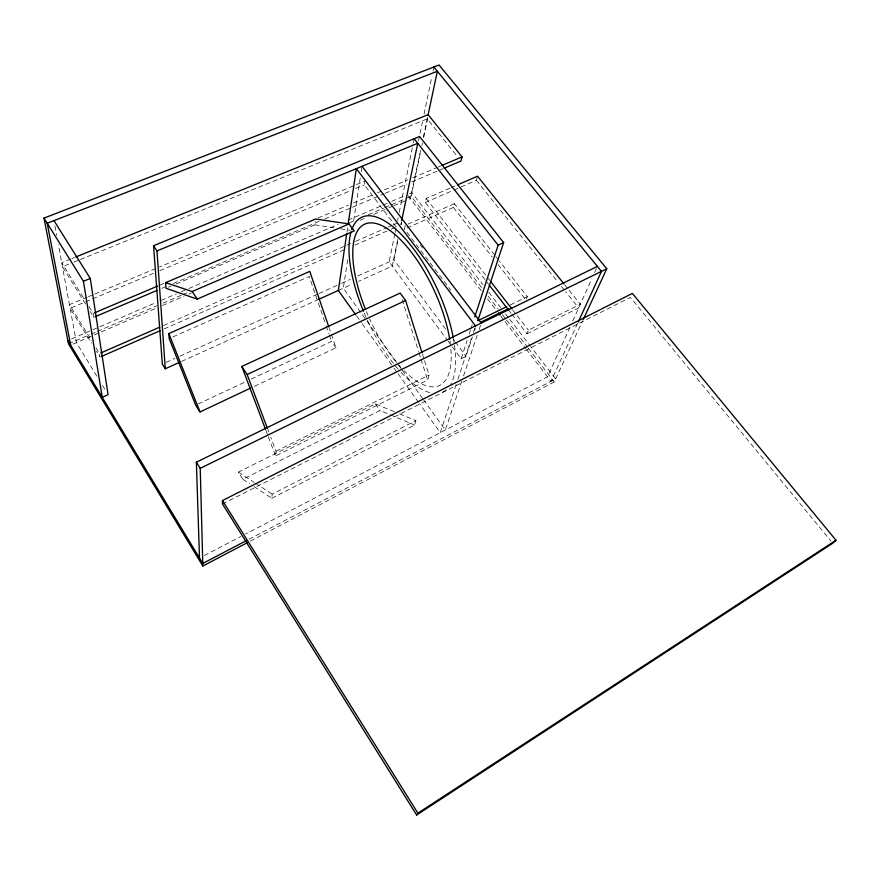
<?xml version="1.0" encoding="UTF-8"?>
<svg xmlns="http://www.w3.org/2000/svg" width="880" height="880" viewBox="0 0 880 880"><rect width="100%" height="100%" fill="white"/><g stroke="black" fill="none" stroke-linecap="round" stroke-linejoin="round"><path stroke-width="0.66" stroke-dasharray="4.4 3.3" d="M254.012 486.596L271.81 498.3L272.184 494.131L415.899 420.585L399.41 413.787M424.534 360.646L429.055 375.034L427.592 380.083L275.583 455.983L276.012 451.209L270.71 437.14M176.11 283.976L314.908 224.818L315.293 221.353M346.929 232.265L347.732 226.842M347.677 259.765L343.31 288.211L366.421 320.342M353.716 220.473L360.371 177.133M361.207 171.71L362.032 166.298M396.231 226.963L364.397 184.855L365.013 181.005L159.511 266.959M394.845 233.783L389.147 261.888L447.249 340.043M395.12 232.441L395.934 228.426M397.562 220.396L398.112 217.723M399.201 212.366L413.05 144.1M413.325 142.769L414.139 138.743M397.782 239.371L392.249 266.068L358.578 281.303M400.84 224.697L401.39 222.035M418.495 140.921L422.961 119.416M424.083 114.048L431.904 76.417M433.026 71.038L433.862 67.012M445.533 328.889L393.943 259.732L398.123 239.635M401.192 224.906L401.742 222.233M420.574 150.348L410.333 198.605L407.814 199.683M423.412 136.939L427.691 116.787M481.459 287.463L411.158 196.262L420.772 151.03M421.916 145.651L422.488 142.956M423.632 137.588L427.911 117.425M484.946 279.565L425.271 202.51L426.206 198.462L449.988 188.144M406.967 227.942L453.376 207.46L454.355 203.709L495.077 255.574M453.948 190.036L476.388 180.268L477.521 176.198M271.81 498.3L414.612 425.029L415.899 420.585M452.166 346.643L461.164 358.754L467.115 340.472M469.238 333.938L470.514 330.022M470.932 328.713L472.208 324.797M456.17 384.505L440.264 432.685L419.562 403.799M457.886 379.291L471.647 337.623M473.363 332.42L475.508 325.908M461.164 358.754L466.004 356.345L472.417 336.952M474.562 330.484L475.42 327.899M461.802 381.073L445.335 430.045L423.808 400.125M463.529 375.925L477.4 334.675M479.138 329.527L481.305 323.081M526.427 298.958L527.318 296.637L499.323 260.975M511.83 314.292L526.966 333.828L528.418 330.198L580.305 304.282L564.894 285.065M569.954 327.195L547.536 376.838L245.74 533.951M572.759 320.991L591.811 278.795M594.616 272.591L596.86 267.63M577.665 323.257L551.001 381.337L526.779 349.866M250.272 541.167L554.268 381.931L582.67 320.727M249.018 539.253L555.676 378.884L530.607 346.412M204.369 555.489L240.878 536.492M222.464 503.965L630.344 297.385L830.962 541.134M394.328 411.697L375.298 403.854L238.337 472.131L242.88 479.27L379.962 410.509L414.612 425.029M526.966 333.828L578.644 307.956L565.752 291.863M276.012 451.209L429.055 375.034M510.4 304.876L527.318 296.637M254.408 386.287L335.984 347.776L329.318 328.35M198.154 403.986L245.08 381.975M251.251 379.071L331.529 341.407L335.984 347.776M181.511 361.427L317.427 299.915M338.327 290.466L352.341 284.119M166.089 362.395L174.856 358.435M179.872 356.18L317.713 294.074M318.967 293.513L340.274 283.91M341.528 283.349L350.295 279.4M357.819 276.012L393.943 259.732M172.92 336.897L309.21 276.496L325.721 324.533M454.355 203.709L405.251 225.324L404.459 229.053L450.923 290.29M163.504 325.512L345.521 245.773M346.775 245.223L354.31 241.923M355.564 241.373L386.947 227.623M388.201 227.073L391.974 225.423M393.228 224.873L396.99 223.223M164.043 328.955L344.773 249.568M354.816 245.157L389.961 229.724M391.215 229.163L394.977 227.513M425.271 202.51L452.705 190.575M451.242 187.605L454.993 185.977M68.508 343.827L89.914 334.598M91.179 334.059L96.217 331.892M97.482 331.342L156.684 305.844M162.987 303.138L181.885 294.998M183.139 294.459L186.923 292.831M349.426 222.849L354.464 220.671M368.324 214.709L383.449 208.197M384.703 207.658L404.855 198.979M406.12 198.429L411.158 196.262M72.974 344.113L156.211 308.22M162.503 305.503L183.887 296.274M188.914 294.107L191.433 293.018M360.008 220.308L366.3 217.591M373.846 214.335L387.684 208.373M388.949 207.823L392.722 206.195M393.976 205.656L406.56 200.233M71.632 338.844L156.189 302.533M161.117 300.41L176.374 293.854M181.28 291.753L187.583 289.047M188.837 288.508L337.909 224.488M347.996 220.154L382.074 205.513M383.339 204.974L387.123 203.346M391.754 201.355L404.789 195.756M409.398 193.787L411.917 192.698L482.966 284.713M168.542 287.199L171.061 286.132M160.149 284.999L163.933 283.393M318.043 217.998L348.359 205.139M353.408 202.994L372.361 194.953M377.41 192.819L407.726 179.949M412.775 177.804L436.777 167.629M438.042 167.09L440.572 166.023M161.942 288.31L168.256 285.615M173.305 283.47L319.66 221.177M324.709 219.032L351.208 207.746M352.473 207.218L384.01 193.787M385.275 193.248L406.725 184.118M411.774 181.973L443.311 168.553M87.208 297.198L69.454 304.634L91.619 340.736M88.484 296.67L93.555 294.547M94.82 294.019L154.44 269.082M153.483 273.339L70.136 308.308L91.487 343.145M159.797 270.688L350.504 190.685M355.553 188.562L364.397 184.855M68.827 264.165L62.48 266.75L85.976 304.667M73.909 262.108L79.002 260.051M80.267 259.534L427.24 118.899L457.611 156.816M70.631 259.072L61.721 262.669L84.612 299.563M71.907 258.555L74.448 257.532M314.908 224.818L333.883 227.777M340.659 228.833L350.141 230.307M238.337 472.131L254.133 482.394M255.255 483.131L272.184 494.131M242.88 479.27L249.557 483.67M476.388 180.268L558.019 282.205M561.462 286.495L564.894 290.796M495.924 256.663L498.476 259.897M453.376 207.46L492.217 257.026M498.124 264.572L525.987 300.124M426.206 198.462L489.874 280.522M512.501 309.683L528.418 330.198M485.782 280.654L488.301 283.91M509.311 311.036L510.994 313.214M488.818 292.292L500.511 307.439M505.527 313.94L508.871 318.263M509.707 319.352L529.771 345.334M488.158 296.153L498.201 309.177M502.381 314.611L505.725 318.956M506.561 320.045L527.494 347.182M528.33 348.271L554.268 381.931M408.067 195.657L481.668 291.258M487.509 298.859L495.869 309.705M500.874 316.217L504.218 320.562M505.054 321.651L525.943 348.777M420.09 244.838L422.565 248.094M452.903 338.778L454.542 340.967M455.367 342.067L466.004 356.345M448.074 341.143L451.341 345.543M367.224 321.453L401.5 369.105M402.292 370.205L423.016 399.025M356.642 316.019L361.427 322.685M362.219 323.796L393.283 367.125M394.075 368.236L397.265 372.68M398.057 373.791L418.77 402.688M375.298 403.854L379.962 410.509M88.913 306.482L93.203 313.401L93.808 317.306L90.255 311.564M95.909 347.732L99.484 353.551L100.034 357.071L96.47 351.274M96.833 376.156L76.45 342.617L58.421 244.75M102.454 385.407L105.27 390.027M265.936 430.408L267.861 435.523M268.345 436.799L275.583 455.983M267.828 429.473L268.785 432.025M326.172 325.831L328.845 333.619M329.296 334.917L331.529 341.407M402.193 299.585L418.583 351.516M418.99 352.814L420.629 358.017M421.036 359.315L427.592 380.083M422.477 354.101L424.116 359.337M54.967 225.984L56.694 235.367M429.572 392.579A96.338 38.236 65.1 0 1 399.091 370.183M398.277 369.248A96.338 38.236 65.1 0 1 395.01 365.387M393.404 363.363A96.338 38.236 65.1 0 1 364.001 312.466M453.453 338.602A96.338 38.236 65.1 0 1 454.102 342.353M454.509 345.103A96.338 38.236 65.1 0 1 450.648 384.505M446.292 389.818A96.338 38.236 65.1 0 1 439.582 393.107M450.912 349.294A88.902 35.277 65.1 0 1 404.063 370.722M400.587 367.103A88.902 35.277 65.1 0 1 397.111 363.165M395.384 361.097A88.902 35.277 65.1 0 1 369.644 318.945M367.972 315.227A88.902 35.277 65.1 0 1 366.377 311.476M449.922 340.714A88.902 35.277 65.1 0 1 450.274 343.222"/><path stroke-width="1.32" d="M222.486 500.544L222.464 503.965L416.636 815.012L832.711 543.257L836 540.232L632.357 293.414L222.486 500.544L417.89 813.164L416.636 815.012M346.731 233.618L338.327 290.466L355.85 314.908M348.139 224.136L356.345 168.641L475.508 325.908M401.665 220.693L417.736 143.308L156.981 250.91L165.297 368.764L179.014 362.56M427.966 115.489L437.349 71.258L47.212 223.256L70.664 345.114M75.724 257.015L428.142 114.664L462.044 156.904L460.977 161.029L444.576 168.014M474.76 316.965L498.124 245.146L503.635 242.594L419.584 136.51L153.56 245.718L162.327 364.089L165.297 368.764M477.983 320.144L503.635 242.594M578.237 322.025L601.491 271.359L433.862 67.012M583.242 319.495L606.782 268.763L439.054 64.988L44 218.108L68.508 343.827L202.84 566.016L247.841 542.443M417.89 813.164L836 540.232M246.609 540.518L202.774 563.442L67.848 340.472M202.84 566.016L200.222 468.336L606.782 268.763M477.785 320.749L506.781 306.636M480.348 322.388L508.717 308.55M199.496 558.03L196.372 462.187L597.421 266.387M328.878 327.052L309.771 271.37L168.85 333.575L169.169 338.558L195.679 405.152L200.024 411.961L250.701 388.036M405.603 300.487L400.136 293.084L241.813 366.465L247.126 374.495L405.603 300.487L422.059 352.803M318.67 299.354L338.624 290.323M100.738 353.001L159.731 327.162M101.288 356.521L160.281 330.616M197.197 299.112L354.211 230.934L349.019 223.916L315.546 219.032L165.66 282.634L166.012 288.277L197.197 299.112L192.17 291.511L165.66 282.634M457.501 184.888L477.521 176.198L564.036 283.998M192.17 291.511L349.019 223.916M94.468 312.862L157.619 286.066M441.826 165.484L462.044 156.904M95.073 316.767L156.904 290.455M90.266 278.443L108.075 394.658L102.234 397.298L83.435 281.27L90.266 278.443L53.977 220.616M414.139 138.743L498.124 245.146M490.71 281.611L511.665 308.605M489.148 284.988L508.475 309.958M498.366 312.961L500.038 315.139M362.032 166.298L481.305 323.081M153.56 245.718L156.981 250.91M44 218.108L83.435 281.27M196.372 462.187L200.222 468.336M168.85 333.575L200.024 411.961M241.813 366.465L265.452 429.132M247.126 374.495L267.344 428.197M363.495 311.267A96.338 38.236 65.1 0 1 350.999 232.045M351.725 229.713A96.338 38.236 65.1 0 1 402.809 236.038A96.338 38.236 65.1 0 1 453.211 337.326M365.354 308.957A88.902 35.277 65.1 0 1 378.917 224.389A88.902 35.277 65.1 0 1 449.724 339.438"/></g></svg>
